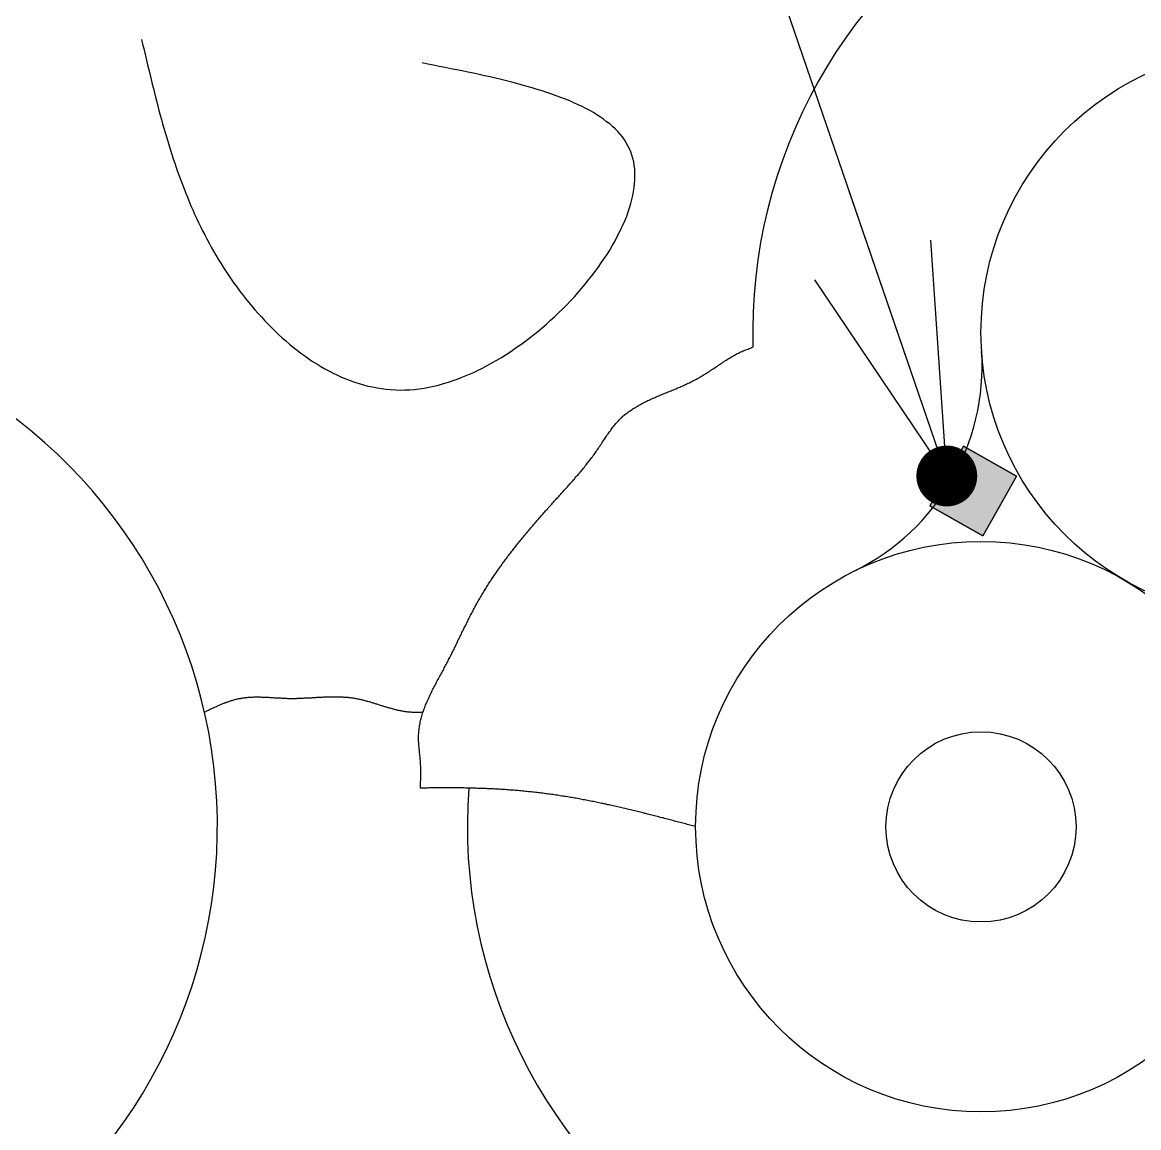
# Model space of a CAD drawing. Extents: x 443 to 1217, y -1921 to -677.
# Drawn here: x 673.71 to 683.23, y -884.58 to -875.14 of the extents above; entities that cross this region are included whole.
import ezdxf

# ---------------------------------------------------------------- set-up
doc = ezdxf.new("R2010")
doc.units = 0
doc.header["$MEASUREMENT"] = 0
doc.layers.get('0').update_dxf_attribs({"linetype": 'CONTINUOUS'})
for name, color, linetype in [('1', 7, 'CONTINUOUS'), ('3', 8, 'CONTINUOUS'), ('5', 7, 'CONTINUOUS')]:
    doc.layers.add(name, color=color, linetype=linetype)

msp = doc.modelspace()

# ---------------------------------------------------------------- linework, layer by layer
at = {"color": 7, "linetype": 'Continuous'}
msp.add_line((681.5951, -879.0125), (675.0879, -860.0099), dxfattribs=at)
at = {"color": 0}
for q in [(680.7537, -876.5554), (681.4579, -877.0006), (680.4703, -877.3388)]:
    msp.add_line((681.5951, -879.0125), q, dxfattribs=at)
at = {"color": 0, "const_width": 0.2597}
msp.add_lwpolyline([(681.5098, -879.1104, 1), (681.6805, -878.9147, 1), (681.5098, -879.1104)], format="xyb", dxfattribs=at)
at = {"layer": '1', "color": 7}
for p, q in [((674.7246, -875.287), (674.7334, -875.3252)), ((674.7334, -875.3252), (674.7432, -875.3633)), ((674.7432, -875.3633), (674.7519, -875.4015)), ((674.7519, -875.4015), (674.7606, -875.4385)), ((674.7606, -875.4385), (674.7693, -875.4767)), ((674.7693, -875.4767), (674.778, -875.5148)), ((677.1669, -875.4963), (677.1179, -875.4865)), ((677.216, -875.5061), (677.1669, -875.4963)), ((677.265, -875.5159), (677.216, -875.5061)), ((674.778, -875.5148), (674.7878, -875.553)), ((674.7878, -875.553), (674.7966, -875.5911)), ((674.7966, -875.5911), (674.8053, -875.6292)), ((677.3141, -875.5257), (677.265, -875.5159)), ((677.3631, -875.5355), (677.3141, -875.5257)), ((677.4111, -875.5453), (677.3631, -875.5355)), ((677.4601, -875.5551), (677.4111, -875.5453)), ((677.5081, -875.5649), (677.4601, -875.5551)), ((677.556, -875.5748), (677.5081, -875.5649)), ((677.604, -875.5856), (677.556, -875.5748)), ((677.6508, -875.5965), (677.604, -875.5856)), ((677.6988, -875.6064), (677.6508, -875.5965)), ((674.8053, -875.6292), (674.8151, -875.6663)), ((674.8151, -875.6663), (674.8249, -875.7044)), ((677.7456, -875.6173), (677.6988, -875.6064)), ((677.7914, -875.6282), (677.7456, -875.6173)), ((677.8372, -875.6401), (677.7914, -875.6282)), ((677.883, -875.651), (677.8372, -875.6401)), ((677.9276, -875.663), (677.883, -875.651)), ((677.9712, -875.675), (677.9276, -875.663)), ((678.0148, -875.687), (677.9712, -875.675)), ((678.0584, -875.699), (678.0148, -875.687)), ((674.8249, -875.7044), (674.8336, -875.7426)), ((674.8336, -875.7426), (674.8434, -875.7796)), ((674.8434, -875.7796), (674.8532, -875.8178)), ((678.1009, -875.7121), (678.0584, -875.699)), ((678.1423, -875.7251), (678.1009, -875.7121)), ((678.1837, -875.7382), (678.1423, -875.7251)), ((678.2241, -875.7524), (678.1837, -875.7382)), ((678.2633, -875.7666), (678.2241, -875.7524)), ((678.3025, -875.7807), (678.2633, -875.7666)), ((678.3407, -875.796), (678.3025, -875.7807)), ((674.8532, -875.8178), (674.863, -875.8559)), ((674.863, -875.8559), (674.8729, -875.893)), ((678.3777, -875.8112), (678.3407, -875.796)), ((678.4137, -875.8265), (678.3777, -875.8112)), ((678.4486, -875.8428), (678.4137, -875.8265)), ((678.4834, -875.8592), (678.4486, -875.8428)), ((678.5161, -875.8755), (678.4834, -875.8592)), ((678.5488, -875.893), (678.5161, -875.8755)), ((674.8729, -875.893), (674.8827, -875.9311)), ((674.8827, -875.9311), (674.8936, -875.9682)), ((674.8936, -875.9682), (674.9034, -876.0063)), ((678.5794, -875.9104), (678.5488, -875.893)), ((678.6099, -875.9289), (678.5794, -875.9104)), ((678.6393, -875.9486), (678.6099, -875.9289)), ((678.6665, -875.9671), (678.6393, -875.9486)), ((678.6927, -875.9878), (678.6665, -875.9671)), ((674.9034, -876.0063), (674.9143, -876.0434)), ((674.9143, -876.0434), (674.9252, -876.0804)), ((678.7188, -876.0074), (678.6927, -875.9878)), ((678.7428, -876.0292), (678.7188, -876.0074)), ((678.7657, -876.0499), (678.7428, -876.0292)), ((678.7875, -876.0728), (678.7657, -876.0499)), ((678.8071, -876.0957), (678.7875, -876.0728)), ((674.9252, -876.0804), (674.9361, -876.1175)), ((674.9361, -876.1175), (674.947, -876.1556)), ((674.947, -876.1556), (674.959, -876.1927)), ((678.8267, -876.1186), (678.8071, -876.0957)), ((678.8442, -876.1425), (678.8267, -876.1186)), ((678.8594, -876.1676), (678.8442, -876.1425)), ((678.8747, -876.1927), (678.8594, -876.1676)), ((674.959, -876.1927), (674.9699, -876.2297)), ((674.9699, -876.2297), (674.9818, -876.2668)), ((674.9818, -876.2668), (674.9938, -876.3038)), ((678.8867, -876.2188), (678.8747, -876.1927)), ((678.8987, -876.2461), (678.8867, -876.2188)), ((678.9085, -876.2733), (678.8987, -876.2461)), ((674.9938, -876.3038), (675.0069, -876.3409)), ((675.0069, -876.3409), (675.0189, -876.378)), ((678.9172, -876.3017), (678.9085, -876.2733)), ((678.9237, -876.33), (678.9172, -876.3017)), ((678.9281, -876.3605), (678.9237, -876.33)), ((678.9325, -876.3899), (678.9281, -876.3605)), ((675.0189, -876.378), (675.032, -876.4139)), ((675.032, -876.4139), (675.045, -876.451)), ((675.045, -876.451), (675.0581, -876.488)), ((678.9346, -876.4215), (678.9325, -876.3899)), ((678.9335, -876.4848), (678.9346, -876.4531)), ((678.9346, -876.4531), (678.9346, -876.4215)), ((675.0581, -876.488), (675.0723, -876.524)), ((675.0723, -876.524), (675.0865, -876.56)), ((678.9226, -876.5839), (678.9281, -876.5501)), ((678.9281, -876.5501), (678.9314, -876.5174)), ((678.9314, -876.5174), (678.9335, -876.4848)), ((675.0865, -876.56), (675.1006, -876.597)), ((675.1006, -876.597), (675.1148, -876.633)), ((675.1148, -876.633), (675.1301, -876.6689)), ((678.9085, -876.6526), (678.9161, -876.6177)), ((678.9161, -876.6177), (678.9226, -876.5839)), ((675.1301, -876.6689), (675.1453, -876.7049)), ((675.1453, -876.7049), (675.1606, -876.7409)), ((675.1606, -876.7409), (675.1769, -876.7768)), ((678.8769, -876.7572), (678.8889, -876.7223)), ((678.8889, -876.7223), (678.8987, -876.6864)), ((678.8987, -876.6864), (678.9085, -876.6526)), ((675.1769, -876.7768), (675.1933, -876.8128)), ((675.1933, -876.8128), (675.2096, -876.8477)), ((678.8344, -876.8651), (678.8496, -876.8291)), ((678.8496, -876.8291), (678.8638, -876.7932)), ((678.8638, -876.7932), (678.8769, -876.7572)), ((675.2096, -876.8477), (675.227, -876.8836)), ((675.227, -876.8836), (675.2445, -876.9185)), ((675.2445, -876.9185), (675.263, -876.9534)), ((678.781, -876.9741), (678.7995, -876.937)), ((678.7995, -876.937), (678.818, -876.9011)), ((678.818, -876.9011), (678.8344, -876.8651)), ((675.263, -876.9534), (675.2805, -876.9893)), ((675.2805, -876.9893), (675.3001, -877.0242)), ((675.3001, -877.0242), (675.3186, -877.058)), ((678.7406, -877.0471), (678.7614, -877.0111)), ((678.7614, -877.0111), (678.781, -876.9741)), ((675.3186, -877.058), (675.3382, -877.0929)), ((675.3382, -877.0929), (675.3589, -877.1278)), ((678.672, -877.1572), (678.696, -877.1212)), ((678.696, -877.1212), (678.7188, -877.0842)), ((678.7188, -877.0842), (678.7406, -877.0471)), ((675.3589, -877.1278), (675.3785, -877.1615)), ((675.3785, -877.1615), (675.4003, -877.1964)), ((675.4003, -877.1964), (675.421, -877.2302)), ((678.6208, -877.2313), (678.6469, -877.1942)), ((678.6469, -877.1942), (678.672, -877.1572)), ((675.421, -877.2302), (675.4439, -877.264)), ((675.4439, -877.264), (675.4657, -877.2978)), ((675.4657, -877.2978), (675.4886, -877.3315)), ((678.539, -877.3392), (678.5674, -877.3032)), ((678.5674, -877.3032), (678.5946, -877.2672)), ((678.5946, -877.2672), (678.6208, -877.2313)), ((675.4886, -877.3315), (675.5126, -877.3653)), ((675.5126, -877.3653), (675.5366, -877.398)), ((675.5366, -877.398), (675.5605, -877.4318)), ((678.4486, -877.4471), (678.4791, -877.4111)), ((678.4791, -877.4111), (678.5096, -877.3751)), ((678.5096, -877.3751), (678.539, -877.3392)), ((675.5605, -877.4318), (675.5856, -877.4645)), ((675.5856, -877.4645), (675.6118, -877.4972)), ((675.6118, -877.4972), (675.6379, -877.5299)), ((678.3854, -877.5168), (678.417, -877.4819)), ((678.417, -877.4819), (678.4486, -877.4471)), ((675.6379, -877.5299), (675.6641, -877.5615)), ((675.6641, -877.5615), (675.6913, -877.5931)), ((675.6913, -877.5931), (675.7186, -877.6247)), ((678.2851, -877.6182), (678.3189, -877.5844)), ((678.3189, -877.5844), (678.3527, -877.5506)), ((678.3527, -877.5506), (678.3854, -877.5168)), ((675.7186, -877.6247), (675.7469, -877.6552)), ((675.7469, -877.6552), (675.7752, -877.6868)), ((675.7752, -877.6868), (675.8036, -877.7163)), ((678.1783, -877.7152), (678.2143, -877.6836)), ((678.2143, -877.6836), (678.2502, -877.6509)), ((678.2502, -877.6509), (678.2851, -877.6182)), ((675.8036, -877.7163), (675.833, -877.7457)), ((675.833, -877.7457), (675.8635, -877.7751)), ((675.8635, -877.7751), (675.8929, -877.8045)), ((678.0682, -877.8078), (678.1053, -877.7784)), ((678.1053, -877.7784), (678.1423, -877.7468)), ((678.1423, -877.7468), (678.1783, -877.7152)), ((675.8929, -877.8045), (675.9234, -877.8318)), ((675.9234, -877.8318), (675.9551, -877.8601)), ((675.9551, -877.8601), (675.9867, -877.8863)), ((675.9867, -877.8863), (676.0183, -877.9135)), ((677.9527, -877.895), (677.9919, -877.8667)), ((677.9919, -877.8667), (678.0301, -877.8383)), ((678.0301, -877.8383), (678.0682, -877.8078)), ((676.0183, -877.9135), (676.051, -877.9386)), ((676.051, -877.9386), (676.0837, -877.9636)), ((676.0837, -877.9636), (676.1163, -877.9876)), ((677.7947, -877.9996), (677.835, -877.9745)), ((677.835, -877.9745), (677.8742, -877.9495)), ((677.8742, -877.9495), (677.9135, -877.9222)), ((677.9135, -877.9222), (677.9527, -877.895)), ((676.1163, -877.9876), (676.1501, -878.0116)), ((676.1501, -878.0116), (676.1839, -878.0345)), ((676.1839, -878.0345), (676.2188, -878.0563)), ((676.2188, -878.0563), (676.2526, -878.077)), ((676.2526, -878.077), (676.2885, -878.0966)), ((677.6323, -878.0912), (677.6726, -878.0694)), ((677.6726, -878.0694), (677.714, -878.0476)), ((677.714, -878.0476), (677.7544, -878.0247)), ((677.7544, -878.0247), (677.7947, -877.9996)), ((676.2885, -878.0966), (676.3234, -878.1162)), ((676.3234, -878.1162), (676.3594, -878.1347)), ((676.3594, -878.1347), (676.3953, -878.1522)), ((676.3953, -878.1522), (676.4313, -878.1685)), ((676.4313, -878.1685), (676.4684, -878.1838)), ((677.4252, -878.1827), (677.4666, -878.1664)), ((677.4666, -878.1664), (677.5081, -878.1489)), ((677.5081, -878.1489), (677.5495, -878.1315)), ((677.5495, -878.1315), (677.5909, -878.1119)), ((677.5909, -878.1119), (677.6323, -878.0912)), ((676.4684, -878.1838), (676.5054, -878.198)), ((676.5054, -878.198), (676.5425, -878.211)), ((676.5425, -878.211), (676.5806, -878.223)), ((676.5806, -878.223), (676.6177, -878.2339)), ((676.6177, -878.2339), (676.6558, -878.2448)), ((676.6558, -878.2448), (676.695, -878.2525)), ((676.695, -878.2525), (676.7332, -878.2601)), ((676.7332, -878.2601), (676.7724, -878.2666)), ((676.7724, -878.2666), (676.8117, -878.2721)), ((677.0525, -878.2732), (677.0939, -878.2677)), ((677.0939, -878.2677), (677.1342, -878.2623)), ((677.1342, -878.2623), (677.1757, -878.2546)), ((677.1757, -878.2546), (677.2171, -878.2459)), ((677.2171, -878.2459), (677.2585, -878.2361)), ((677.2585, -878.2361), (677.2999, -878.2241)), ((677.2999, -878.2241), (677.3424, -878.2121)), ((677.3424, -878.2121), (677.3838, -878.198)), ((677.3838, -878.198), (677.4252, -878.1827)), ((676.8117, -878.2721), (676.8509, -878.2753)), ((676.8509, -878.2753), (676.8912, -878.2775)), ((676.8912, -878.2775), (676.9315, -878.2786)), ((676.9315, -878.2786), (676.9719, -878.2775)), ((676.9719, -878.2775), (677.0122, -878.2764)), ((677.0122, -878.2764), (677.0525, -878.2732)), ((675.4614, -880.94), (675.4679, -880.9367)), ((675.4679, -880.9367), (675.4744, -880.9345)), ((675.4744, -880.9345), (675.4821, -880.9323)), ((675.4821, -880.9323), (675.4886, -880.9302)), ((675.4886, -880.9302), (675.4962, -880.928)), ((675.4962, -880.928), (675.5028, -880.9258)), ((675.5028, -880.9258), (675.5104, -880.9236)), ((675.5104, -880.9236), (675.5169, -880.9214)), ((675.5169, -880.9214), (675.5246, -880.9203)), ((675.5246, -880.9203), (675.5311, -880.9182)), ((675.5311, -880.9182), (675.5387, -880.916)), ((675.5387, -880.916), (675.5453, -880.9149)), ((675.5453, -880.9149), (675.5529, -880.9127)), ((675.5529, -880.9127), (675.5605, -880.9116)), ((675.5605, -880.9116), (675.5671, -880.9105)), ((675.5671, -880.9105), (675.5747, -880.9094)), ((675.5747, -880.9094), (675.5812, -880.9084)), ((675.5812, -880.9084), (675.5889, -880.9073)), ((675.5889, -880.9073), (675.5965, -880.9062)), ((675.5965, -880.9062), (675.603, -880.9051)), ((675.603, -880.9051), (675.6107, -880.904)), ((675.6107, -880.904), (675.6183, -880.9029)), ((675.6183, -880.9029), (675.6248, -880.9029)), ((675.6248, -880.9029), (675.6325, -880.9018)), ((675.6325, -880.9018), (675.6401, -880.9007)), ((675.6401, -880.9007), (675.6466, -880.9007)), ((675.6466, -880.9007), (675.6543, -880.9007)), ((675.6543, -880.9007), (675.6619, -880.8996)), ((675.6619, -880.8996), (675.6695, -880.8996)), ((675.6695, -880.8996), (675.6761, -880.8996)), ((675.6761, -880.8996), (675.6837, -880.8985)), ((675.6837, -880.8985), (675.6913, -880.8985)), ((675.6913, -880.8985), (675.6989, -880.8985)), ((675.6989, -880.8985), (675.7066, -880.8985)), ((675.7066, -880.8985), (675.7131, -880.8985)), ((675.7131, -880.8985), (675.7207, -880.8985)), ((675.7207, -880.8985), (675.7284, -880.8985)), ((675.7284, -880.8985), (675.736, -880.8985)), ((675.736, -880.8985), (675.7436, -880.8996)), ((675.7436, -880.8996), (675.7513, -880.8996)), ((675.7513, -880.8996), (675.7578, -880.8996)), ((675.7578, -880.8996), (675.7654, -880.8996)), ((675.7654, -880.8996), (675.7731, -880.8996)), ((675.7731, -880.8996), (675.7807, -880.9007)), ((675.7807, -880.9007), (675.7883, -880.9007)), ((675.7883, -880.9007), (675.7959, -880.9007)), ((675.7959, -880.9007), (675.8036, -880.9018)), ((675.8036, -880.9018), (675.8112, -880.9018)), ((675.8112, -880.9018), (675.8188, -880.9029)), ((675.8188, -880.9029), (675.8254, -880.9029)), ((675.8254, -880.9029), (675.833, -880.9029)), ((675.833, -880.9029), (675.8406, -880.904)), ((675.8406, -880.904), (675.8482, -880.904)), ((675.8482, -880.904), (675.8559, -880.9051)), ((675.8559, -880.9051), (675.8635, -880.9051)), ((675.8635, -880.9051), (675.8711, -880.9051)), ((675.8711, -880.9051), (675.8788, -880.9062)), ((675.8788, -880.9062), (675.8864, -880.9062)), ((675.8864, -880.9062), (675.894, -880.9073)), ((675.894, -880.9073), (675.9017, -880.9073)), ((675.9017, -880.9073), (675.9093, -880.9073)), ((675.9093, -880.9073), (675.9169, -880.9084)), ((675.9169, -880.9084), (675.9245, -880.9084)), ((675.9245, -880.9084), (675.9322, -880.9084)), ((675.9322, -880.9084), (675.9398, -880.9094)), ((675.9398, -880.9094), (675.9463, -880.9094)), ((675.9463, -880.9094), (675.954, -880.9094)), ((675.954, -880.9094), (675.9616, -880.9094)), ((675.9616, -880.9094), (675.9692, -880.9105)), ((675.9692, -880.9105), (675.9768, -880.9105)), ((675.9768, -880.9105), (675.9845, -880.9105)), ((675.9845, -880.9105), (675.9921, -880.9105)), ((675.9921, -880.9105), (675.9997, -880.9105)), ((675.9997, -880.9105), (676.0074, -880.9105)), ((676.0074, -880.9105), (676.015, -880.9105)), ((676.015, -880.9105), (676.0226, -880.9105)), ((676.0226, -880.9105), (676.0303, -880.9105)), ((676.0303, -880.9105), (676.0379, -880.9105)), ((676.0379, -880.9105), (676.0455, -880.9105)), ((676.0455, -880.9105), (676.0531, -880.9094)), ((676.0531, -880.9094), (676.0608, -880.9094)), ((676.0608, -880.9094), (676.0684, -880.9094)), ((676.0684, -880.9094), (676.076, -880.9094)), ((676.076, -880.9094), (676.0826, -880.9094)), ((676.0826, -880.9094), (676.0902, -880.9084)), ((676.0902, -880.9084), (676.0978, -880.9084)), ((676.0978, -880.9084), (676.1054, -880.9084)), ((676.1054, -880.9084), (676.1131, -880.9073)), ((676.1131, -880.9073), (676.1207, -880.9073)), ((676.1207, -880.9073), (676.1283, -880.9073)), ((676.1283, -880.9073), (676.136, -880.9062)), ((676.136, -880.9062), (676.1436, -880.9062)), ((676.1436, -880.9062), (676.1512, -880.9062)), ((676.1512, -880.9062), (676.1588, -880.9051)), ((676.1588, -880.9051), (676.1665, -880.9051)), ((676.1665, -880.9051), (676.173, -880.9051)), ((676.173, -880.9051), (676.1806, -880.904)), ((676.1806, -880.904), (676.1883, -880.904)), ((676.1883, -880.904), (676.1959, -880.9029)), ((676.1959, -880.9029), (676.2035, -880.9029)), ((676.2035, -880.9029), (676.2112, -880.9029)), ((676.2112, -880.9029), (676.2188, -880.9018)), ((676.2188, -880.9018), (676.2264, -880.9018)), ((676.2264, -880.9018), (676.234, -880.9007)), ((676.234, -880.9007), (676.2406, -880.9007)), ((676.2406, -880.9007), (676.2482, -880.9007)), ((676.2482, -880.9007), (676.2558, -880.8996)), ((676.2558, -880.8996), (676.2635, -880.8996)), ((676.2635, -880.8996), (676.2711, -880.8996)), ((676.2711, -880.8996), (676.2787, -880.8985)), ((676.2787, -880.8985), (676.2864, -880.8985)), ((676.2864, -880.8985), (676.2929, -880.8985)), ((676.2929, -880.8985), (676.3005, -880.8985)), ((676.3005, -880.8985), (676.3082, -880.8975)), ((676.3082, -880.8975), (676.3158, -880.8975)), ((676.3158, -880.8975), (676.3234, -880.8975)), ((676.3234, -880.8975), (676.331, -880.8975)), ((676.331, -880.8975), (676.3376, -880.8975)), ((676.3376, -880.8975), (676.3452, -880.8975)), ((676.3452, -880.8975), (676.3528, -880.8975)), ((676.3528, -880.8975), (676.3605, -880.8964)), ((676.3605, -880.8964), (676.3681, -880.8964)), ((676.3681, -880.8964), (676.3746, -880.8964)), ((676.3746, -880.8964), (676.3823, -880.8964)), ((676.3823, -880.8964), (676.3899, -880.8975)), ((676.3899, -880.8975), (676.3975, -880.8975)), ((676.3975, -880.8975), (676.4052, -880.8975)), ((676.4052, -880.8975), (676.4117, -880.8975)), ((676.4117, -880.8975), (676.4193, -880.8975)), ((676.4193, -880.8975), (676.4269, -880.8975)), ((676.4269, -880.8975), (676.4346, -880.8985)), ((676.4346, -880.8985), (676.4411, -880.8985)), ((676.4411, -880.8985), (676.4487, -880.8996)), ((676.4487, -880.8996), (676.4564, -880.8996)), ((676.4564, -880.8996), (676.464, -880.8996)), ((676.464, -880.8996), (676.4705, -880.9007)), ((676.4705, -880.9007), (676.4782, -880.9018)), ((676.4782, -880.9018), (676.4858, -880.9018)), ((676.4858, -880.9018), (676.4934, -880.9029)), ((676.4934, -880.9029), (676.5, -880.904)), ((676.5, -880.904), (676.5076, -880.904)), ((676.5076, -880.904), (676.5152, -880.9051)), ((676.5152, -880.9051), (676.5218, -880.9062)), ((676.5218, -880.9062), (676.5294, -880.9073)), ((676.5294, -880.9073), (676.537, -880.9084)), ((676.537, -880.9084), (676.5436, -880.9094)), ((676.5436, -880.9094), (676.5512, -880.9116)), ((676.5512, -880.9116), (676.5588, -880.9127)), ((676.5588, -880.9127), (676.5654, -880.9138)), ((676.5654, -880.9138), (676.573, -880.9149)), ((676.573, -880.9149), (676.5806, -880.9171)), ((676.5806, -880.9171), (676.5872, -880.9182)), ((676.5872, -880.9182), (676.5948, -880.9203)), ((676.5948, -880.9203), (676.6024, -880.9214)), ((676.6024, -880.9214), (676.6089, -880.9236)), ((676.6089, -880.9236), (676.6166, -880.9258)), ((676.6166, -880.9258), (676.6242, -880.9269)), ((676.6242, -880.9269), (676.6307, -880.9291)), ((676.6307, -880.9291), (676.6384, -880.9312)), ((676.6384, -880.9312), (676.6449, -880.9334)), ((676.6449, -880.9334), (676.6525, -880.9356)), ((676.6525, -880.9356), (676.6602, -880.9367)), ((676.6602, -880.9367), (676.6667, -880.9389)), ((675.2608, -881.0282), (675.2674, -881.025)), ((675.2674, -881.025), (675.275, -881.0217)), ((675.275, -881.0217), (675.2815, -881.0184)), ((675.2815, -881.0184), (675.2881, -881.0141)), ((675.2881, -881.0141), (675.2957, -881.0108)), ((675.2957, -881.0108), (675.3022, -881.0075)), ((675.3022, -881.0075), (675.3088, -881.0043)), ((675.3088, -881.0043), (675.3153, -881.001)), ((675.3153, -881.001), (675.323, -880.9977)), ((675.323, -880.9977), (675.3295, -880.9945)), ((675.3295, -880.9945), (675.336, -880.9912)), ((675.336, -880.9912), (675.3437, -880.989)), ((675.3437, -880.989), (675.3502, -880.9857)), ((675.3502, -880.9857), (675.3567, -880.9825)), ((675.3567, -880.9825), (675.3644, -880.9792)), ((675.3644, -880.9792), (675.3709, -880.9759)), ((675.3709, -880.9759), (675.3774, -880.9727)), ((675.3774, -880.9727), (675.3851, -880.9694)), ((675.3851, -880.9694), (675.3916, -880.9672)), ((675.3916, -880.9672), (675.3982, -880.9639)), ((675.3982, -880.9639), (675.4058, -880.9607)), ((675.4058, -880.9607), (675.4123, -880.9585)), ((675.4123, -880.9585), (675.4189, -880.9552)), ((675.4189, -880.9552), (675.4265, -880.953)), ((675.4265, -880.953), (675.433, -880.9498)), ((675.433, -880.9498), (675.4396, -880.9476)), ((675.4396, -880.9476), (675.4472, -880.9443)), ((675.4472, -880.9443), (675.4537, -880.9421)), ((675.4537, -880.9421), (675.4614, -880.94)), ((676.6667, -880.9389), (676.6743, -880.941)), ((676.6743, -880.941), (676.6809, -880.9432)), ((676.6809, -880.9432), (676.6885, -880.9454)), ((676.6885, -880.9454), (676.6961, -880.9476)), ((676.6961, -880.9476), (676.7027, -880.9498)), ((676.7027, -880.9498), (676.7103, -880.9519)), ((676.7103, -880.9519), (676.7168, -880.9541)), ((676.7168, -880.9541), (676.7245, -880.9563)), ((676.7245, -880.9563), (676.7321, -880.9585)), ((676.7321, -880.9585), (676.7386, -880.9607)), ((676.7386, -880.9607), (676.7463, -880.9639)), ((676.7463, -880.9639), (676.7528, -880.9661)), ((676.7528, -880.9661), (676.7604, -880.9683)), ((676.7604, -880.9683), (676.7681, -880.9705)), ((676.7681, -880.9705), (676.7746, -880.9727)), ((676.7746, -880.9727), (676.7822, -880.9748)), ((676.7822, -880.9748), (676.7888, -880.977)), ((676.7888, -880.977), (676.7964, -880.9792)), ((676.7964, -880.9792), (676.804, -880.9814)), ((676.804, -880.9814), (676.8106, -880.9836)), ((676.8106, -880.9836), (676.8182, -880.9857)), ((676.8182, -880.9857), (676.8247, -880.9879)), ((676.8247, -880.9879), (676.8324, -880.9901)), ((676.8324, -880.9901), (676.84, -880.9923)), ((676.84, -880.9923), (676.8465, -880.9945)), ((676.8465, -880.9945), (676.8542, -880.9955)), ((676.8542, -880.9955), (676.8618, -880.9977)), ((676.8618, -880.9977), (676.8683, -880.9999)), ((676.8683, -880.9999), (676.876, -881.0021)), ((676.876, -881.0021), (676.8836, -881.0032)), ((676.8836, -881.0032), (676.8901, -881.0053)), ((676.8901, -881.0053), (676.8978, -881.0075)), ((676.8978, -881.0075), (676.9054, -881.0086)), ((676.9054, -881.0086), (676.9119, -881.0108)), ((676.9119, -881.0108), (676.9195, -881.0119)), ((676.9195, -881.0119), (676.9272, -881.0141)), ((676.9272, -881.0141), (676.9337, -881.0152)), ((676.9337, -881.0152), (676.9413, -881.0162)), ((676.9413, -881.0162), (676.949, -881.0184)), ((676.949, -881.0184), (676.9555, -881.0195)), ((676.9555, -881.0195), (676.9631, -881.0206)), ((676.9631, -881.0206), (676.9708, -881.0217)), ((676.9708, -881.0217), (676.9784, -881.0228)), ((676.9784, -881.0228), (676.9849, -881.0239)), ((676.9849, -881.0239), (676.9926, -881.025)), ((676.9926, -881.025), (677.0002, -881.025)), ((677.0002, -881.025), (677.0078, -881.0261)), ((677.0078, -881.0261), (677.0144, -881.0271)), ((677.0144, -881.0271), (677.022, -881.0271)), ((677.022, -881.0271), (677.0296, -881.0282)), ((677.0296, -881.0282), (677.0372, -881.0282)), ((677.0372, -881.0282), (677.0438, -881.0282)), ((677.0438, -881.0282), (677.0514, -881.0282)), ((677.0514, -881.0282), (677.059, -881.0293)), ((677.059, -881.0293), (677.0667, -881.0293)), ((677.0667, -881.0293), (677.0743, -881.0293)), ((677.0743, -881.0293), (677.0819, -881.0293)), ((677.0819, -881.0293), (677.0896, -881.0293)), ((677.0896, -881.0293), (677.0961, -881.0282)), ((677.0961, -881.0282), (677.1037, -881.0282)), ((677.1037, -881.0282), (677.1114, -881.0282)), ((677.1114, -881.0282), (677.119, -881.0282)), ((677.119, -881.0282), (677.1266, -881.0282))]:
    msp.add_line(p, q, dxfattribs=at)
at = {"layer": '3', "color": 3}
for p, q in [((679.7684, -877.9898), (679.7782, -877.9844)), ((679.7782, -877.9844), (679.788, -877.9789)), ((679.788, -877.9789), (679.7978, -877.9735)), ((679.7978, -877.9735), (679.8076, -877.968)), ((679.8076, -877.968), (679.8174, -877.9636)), ((679.8174, -877.9636), (679.8272, -877.9582)), ((679.8272, -877.9582), (679.837, -877.9538)), ((679.837, -877.9538), (679.8479, -877.9495)), ((679.8479, -877.9495), (679.8577, -877.9451)), ((679.8577, -877.9451), (679.8675, -877.9408)), ((679.8675, -877.9408), (679.8784, -877.9364)), ((679.8784, -877.9364), (679.8882, -877.932)), ((679.8882, -877.932), (679.8991, -877.9288)), ((679.8991, -877.9288), (679.91, -877.9244)), ((679.91, -877.9244), (679.9198, -877.9201)), ((679.9198, -877.9201), (679.9307, -877.9168)), ((679.9307, -877.9168), (679.9405, -877.9124)), ((679.6278, -878.0803), (679.6376, -878.0737)), ((679.6376, -878.0737), (679.6463, -878.0672)), ((679.6463, -878.0672), (679.6561, -878.0606)), ((679.6561, -878.0606), (679.6648, -878.0552)), ((679.6648, -878.0552), (679.6746, -878.0487)), ((679.6746, -878.0487), (679.6833, -878.0421)), ((679.6833, -878.0421), (679.6932, -878.0367)), ((679.6932, -878.0367), (679.7019, -878.0301)), ((679.7019, -878.0301), (679.7117, -878.0247)), ((679.7117, -878.0247), (679.7215, -878.0181)), ((679.7215, -878.0181), (679.7302, -878.0127)), ((679.7302, -878.0127), (679.74, -878.0062)), ((679.74, -878.0062), (679.7498, -878.0007)), ((679.7498, -878.0007), (679.7585, -877.9953)), ((679.7585, -877.9953), (679.7684, -877.9898)), ((679.4686, -878.1805), (679.4785, -878.1751)), ((679.4785, -878.1751), (679.4872, -878.1696)), ((679.4872, -878.1696), (679.497, -878.1642)), ((679.497, -878.1642), (679.5068, -878.1576)), ((679.5068, -878.1576), (679.5166, -878.1522)), ((679.5166, -878.1522), (679.5253, -878.1467)), ((679.5253, -878.1467), (679.5351, -878.1402)), ((679.5351, -878.1402), (679.5449, -878.1347)), ((679.5449, -878.1347), (679.5537, -878.1282)), ((679.5537, -878.1282), (679.5635, -878.1228)), ((679.5635, -878.1228), (679.5722, -878.1162)), ((679.5722, -878.1162), (679.582, -878.1108)), ((679.582, -878.1108), (679.5907, -878.1042)), ((679.5907, -878.1042), (679.6005, -878.0988)), ((679.6005, -878.0988), (679.6092, -878.0922)), ((679.6092, -878.0922), (679.619, -878.0857)), ((679.619, -878.0857), (679.6278, -878.0803)), ((679.2736, -878.2721), (679.2845, -878.2677)), ((679.2845, -878.2677), (679.2954, -878.2623)), ((679.2954, -878.2623), (679.3052, -878.2579)), ((679.3052, -878.2579), (679.3161, -878.2535)), ((679.3161, -878.2535), (679.3259, -878.2492)), ((679.3259, -878.2492), (679.3368, -878.2448)), ((679.3368, -878.2448), (679.3477, -878.2405)), ((679.3477, -878.2405), (679.3575, -878.235)), ((679.3575, -878.235), (679.3684, -878.2307)), ((679.3684, -878.2307), (679.3782, -878.2263)), ((679.3782, -878.2263), (679.388, -878.2208)), ((679.388, -878.2208), (679.3989, -878.2165)), ((679.3989, -878.2165), (679.4087, -878.211)), ((679.4087, -878.211), (679.4185, -878.2067)), ((679.4185, -878.2067), (679.4283, -878.2012)), ((679.4283, -878.2012), (679.4392, -878.1958)), ((679.4392, -878.1958), (679.449, -878.1914)), ((679.449, -878.1914), (679.4588, -878.186)), ((679.4588, -878.186), (679.4686, -878.1805)), ((679.0447, -878.3691), (679.0545, -878.3647)), ((679.0545, -878.3647), (679.0643, -878.3603)), ((679.0643, -878.3603), (679.0752, -878.3549)), ((679.0752, -878.3549), (679.085, -878.3505)), ((679.085, -878.3505), (679.0959, -878.3462)), ((679.0959, -878.3462), (679.1057, -878.3418)), ((679.1057, -878.3418), (679.1166, -878.3375)), ((679.1166, -878.3375), (679.1264, -878.332)), ((679.1264, -878.332), (679.1373, -878.3276)), ((679.1373, -878.3276), (679.1471, -878.3233)), ((679.1471, -878.3233), (679.158, -878.3189)), ((679.158, -878.3189), (679.1689, -878.3146)), ((679.1689, -878.3146), (679.1788, -878.3102)), ((679.1788, -878.3102), (679.1897, -878.3059)), ((679.1897, -878.3059), (679.2006, -878.3015)), ((679.2006, -878.3015), (679.2104, -878.2971)), ((679.2104, -878.2971), (679.2213, -878.2928)), ((679.2213, -878.2928), (679.2322, -878.2884)), ((679.2322, -878.2884), (679.242, -878.2851)), ((679.242, -878.2851), (679.2529, -878.2808)), ((679.2529, -878.2808), (679.2638, -878.2764)), ((679.2638, -878.2764), (679.2736, -878.2721)), ((678.8834, -878.4628), (678.8921, -878.4562)), ((678.8921, -878.4562), (678.9008, -878.4497)), ((678.9008, -878.4497), (678.9096, -878.4443)), ((678.9096, -878.4443), (678.9183, -878.4377)), ((678.9183, -878.4377), (678.9281, -878.4323)), ((678.9281, -878.4323), (678.9368, -878.4268)), ((678.9368, -878.4268), (678.9466, -878.4214)), ((678.9466, -878.4214), (678.9564, -878.4159)), ((678.9564, -878.4159), (678.9651, -878.4105)), ((678.9651, -878.4105), (678.975, -878.405)), ((678.975, -878.405), (678.9848, -878.3996)), ((678.9848, -878.3996), (678.9946, -878.3941)), ((678.9946, -878.3941), (679.0044, -878.3887)), ((679.0044, -878.3887), (679.0142, -878.3843)), ((679.0142, -878.3843), (679.024, -878.3789)), ((679.024, -878.3789), (679.0349, -878.3745)), ((679.0349, -878.3745), (679.0447, -878.3691)), ((678.7788, -878.5565), (678.7864, -878.5489)), ((678.7864, -878.5489), (678.794, -878.5413)), ((678.794, -878.5413), (678.8006, -878.5325)), ((678.8006, -878.5325), (678.8082, -878.5249)), ((678.8082, -878.5249), (678.8169, -878.5173)), ((678.8169, -878.5173), (678.8246, -878.5107)), ((678.8246, -878.5107), (678.8322, -878.5031)), ((678.8322, -878.5031), (678.8409, -878.4966)), ((678.8409, -878.4966), (678.8485, -878.4889)), ((678.8485, -878.4889), (678.8573, -878.4824)), ((678.8573, -878.4824), (678.866, -878.4759)), ((678.866, -878.4759), (678.8747, -878.4693)), ((678.8747, -878.4693), (678.8834, -878.4628)), ((678.7047, -878.6535), (678.7112, -878.6437)), ((678.7112, -878.6437), (678.7178, -878.635)), ((678.7178, -878.635), (678.7243, -878.6263)), ((678.7243, -878.6263), (678.7308, -878.6165)), ((678.7308, -878.6165), (678.7374, -878.6077)), ((678.7374, -878.6077), (678.7439, -878.599)), ((678.7439, -878.599), (678.7505, -878.5903)), ((678.7505, -878.5903), (678.7581, -878.5816)), ((678.7581, -878.5816), (678.7646, -878.5739)), ((678.7646, -878.5739), (678.7723, -878.5652)), ((678.7723, -878.5652), (678.7788, -878.5565)), ((678.636, -878.7559), (678.6415, -878.7461)), ((678.6415, -878.7461), (678.648, -878.7374)), ((678.648, -878.7374), (678.6545, -878.7276)), ((678.6545, -878.7276), (678.66, -878.7178)), ((678.66, -878.7178), (678.6665, -878.7091)), ((678.6665, -878.7091), (678.6731, -878.6993)), ((678.6731, -878.6993), (678.6796, -878.6906)), ((678.6796, -878.6906), (678.6851, -878.6808)), ((678.6851, -878.6808), (678.6916, -878.672)), ((678.6916, -878.672), (678.6981, -878.6622)), ((678.6981, -878.6622), (678.7047, -878.6535)), ((678.5706, -878.8475), (678.5783, -878.8388)), ((678.5783, -878.8388), (678.5848, -878.8301)), ((678.5848, -878.8301), (678.5913, -878.8202)), ((678.5913, -878.8202), (678.5979, -878.8115)), ((678.5979, -878.8115), (678.6033, -878.8028)), ((678.6033, -878.8028), (678.6099, -878.793)), ((678.6099, -878.793), (678.6164, -878.7843)), ((678.6164, -878.7843), (678.6229, -878.7745)), ((678.6229, -878.7745), (678.6295, -878.7647)), ((678.6295, -878.7647), (678.636, -878.7559)), ((678.4954, -878.9445), (678.5031, -878.9358)), ((678.5031, -878.9358), (678.5096, -878.9271)), ((678.5096, -878.9271), (678.5172, -878.9183)), ((678.5172, -878.9183), (678.5238, -878.9096)), ((678.5238, -878.9096), (678.5303, -878.9009)), ((678.5303, -878.9009), (678.5379, -878.8922)), ((678.5379, -878.8922), (678.5445, -878.8835)), ((678.5445, -878.8835), (678.551, -878.8747)), ((678.551, -878.8747), (678.5576, -878.866)), ((678.5576, -878.866), (678.5641, -878.8573)), ((678.5641, -878.8573), (678.5706, -878.8475)), ((678.417, -879.0382), (678.4246, -879.0295)), ((678.4246, -879.0295), (678.4311, -879.0208)), ((678.4311, -879.0208), (678.4388, -879.0121)), ((678.4388, -879.0121), (678.4464, -879.0044)), ((678.4464, -879.0044), (678.4529, -878.9957)), ((678.4529, -878.9957), (678.4606, -878.987)), ((678.4606, -878.987), (678.4671, -878.9783)), ((678.4671, -878.9783), (678.4747, -878.9706)), ((678.4747, -878.9706), (678.4813, -878.9619)), ((678.4813, -878.9619), (678.4889, -878.9532)), ((678.4889, -878.9532), (678.4954, -878.9445)), ((678.3363, -879.1287), (678.3429, -879.121)), ((678.3429, -879.121), (678.3505, -879.1123)), ((678.3505, -879.1123), (678.3581, -879.1036)), ((678.3581, -879.1036), (678.3657, -879.096)), ((678.3657, -879.096), (678.3734, -879.0873)), ((678.3734, -879.0873), (678.3799, -879.0796)), ((678.3799, -879.0796), (678.3875, -879.0709)), ((678.3875, -879.0709), (678.3952, -879.0622)), ((678.3952, -879.0622), (678.4028, -879.0546)), ((678.4028, -879.0546), (678.4093, -879.0458)), ((678.4093, -879.0458), (678.417, -879.0382)), ((678.2459, -879.2278), (678.2535, -879.2191)), ((678.2535, -879.2191), (678.2611, -879.2115)), ((678.2611, -879.2115), (678.2688, -879.2028)), ((678.2688, -879.2028), (678.2764, -879.1951)), ((678.2764, -879.1951), (678.284, -879.1864)), ((678.284, -879.1864), (678.2916, -879.1777)), ((678.2916, -879.1777), (678.2982, -879.1701)), ((678.2982, -879.1701), (678.3058, -879.1614)), ((678.3058, -879.1614), (678.3134, -879.1537)), ((678.3134, -879.1537), (678.3211, -879.145)), ((678.3211, -879.145), (678.3287, -879.1374)), ((678.3287, -879.1374), (678.3363, -879.1287)), ((678.1641, -879.3194), (678.1718, -879.3107)), ((678.1718, -879.3107), (678.1794, -879.302)), ((678.1794, -879.302), (678.187, -879.2943)), ((678.187, -879.2943), (678.1936, -879.2856)), ((678.1936, -879.2856), (678.2012, -879.2769)), ((678.2012, -879.2769), (678.2088, -879.2693)), ((678.2088, -879.2693), (678.2164, -879.2605)), ((678.2164, -879.2605), (678.2241, -879.2529)), ((678.2241, -879.2529), (678.2317, -879.2442)), ((678.2317, -879.2442), (678.2393, -879.2355)), ((678.2393, -879.2355), (678.2459, -879.2278)), ((678.0759, -879.4207), (678.0835, -879.412)), ((678.0835, -879.412), (678.0911, -879.4033)), ((678.0911, -879.4033), (678.0976, -879.3946)), ((678.0976, -879.3946), (678.1053, -879.3859)), ((678.1053, -879.3859), (678.1129, -879.3782)), ((678.1129, -879.3782), (678.1205, -879.3695)), ((678.1205, -879.3695), (678.1271, -879.3608)), ((678.1271, -879.3608), (678.1347, -879.3521)), ((678.1347, -879.3521), (678.1423, -879.3445)), ((678.1423, -879.3445), (678.15, -879.3357)), ((678.15, -879.3357), (678.1565, -879.327)), ((678.1565, -879.327), (678.1641, -879.3194)), ((677.9963, -879.5145), (678.0039, -879.5057)), ((678.0039, -879.5057), (678.0105, -879.497)), ((678.0105, -879.497), (678.0181, -879.4883)), ((678.0181, -879.4883), (678.0257, -879.4796)), ((678.0257, -879.4796), (678.0323, -879.4709)), ((678.0323, -879.4709), (678.0399, -879.4632)), ((678.0399, -879.4632), (678.0464, -879.4545)), ((678.0464, -879.4545), (678.0541, -879.4458)), ((678.0541, -879.4458), (678.0617, -879.4371)), ((678.0617, -879.4371), (678.0682, -879.4284)), ((678.0682, -879.4284), (678.0759, -879.4207)), ((677.9189, -879.6104), (677.9265, -879.6006)), ((677.9265, -879.6006), (677.9331, -879.5918)), ((677.9331, -879.5918), (677.9396, -879.5831)), ((677.9396, -879.5831), (677.9473, -879.5744)), ((677.9473, -879.5744), (677.9538, -879.5657)), ((677.9538, -879.5657), (677.9614, -879.5581)), ((677.9614, -879.5581), (677.968, -879.5493)), ((677.968, -879.5493), (677.9756, -879.5406)), ((677.9756, -879.5406), (677.9821, -879.5319)), ((677.9821, -879.5319), (677.9898, -879.5232)), ((677.9898, -879.5232), (677.9963, -879.5145)), ((677.8437, -879.7074), (677.8503, -879.6976)), ((677.8503, -879.6976), (677.8579, -879.6888)), ((677.8579, -879.6888), (677.8644, -879.6801)), ((677.8644, -879.6801), (677.871, -879.6714)), ((677.871, -879.6714), (677.8775, -879.6627)), ((677.8775, -879.6627), (677.884, -879.654)), ((677.884, -879.654), (677.8917, -879.6452)), ((677.8917, -879.6452), (677.8982, -879.6365)), ((677.8982, -879.6365), (677.9047, -879.6278)), ((677.9047, -879.6278), (677.9124, -879.6191)), ((677.9124, -879.6191), (677.9189, -879.6104)), ((677.7783, -879.7967), (677.7849, -879.788)), ((677.7849, -879.788), (677.7914, -879.7782)), ((677.7914, -879.7782), (677.7979, -879.7695)), ((677.7979, -879.7695), (677.8045, -879.7608)), ((677.8045, -879.7608), (677.811, -879.752)), ((677.811, -879.752), (677.8176, -879.7422)), ((677.8176, -879.7422), (677.8241, -879.7335)), ((677.8241, -879.7335), (677.8306, -879.7248)), ((677.8306, -879.7248), (677.8372, -879.7161)), ((677.8372, -879.7161), (677.8437, -879.7074)), ((677.7097, -879.897), (677.7151, -879.8883)), ((677.7151, -879.8883), (677.7217, -879.8785)), ((677.7217, -879.8785), (677.7282, -879.8698)), ((677.7282, -879.8698), (677.7336, -879.861)), ((677.7336, -879.861), (677.7402, -879.8512)), ((677.7402, -879.8512), (677.7467, -879.8425)), ((677.7467, -879.8425), (677.7533, -879.8327)), ((677.7533, -879.8327), (677.7587, -879.824)), ((677.7587, -879.824), (677.7653, -879.8153)), ((677.7653, -879.8153), (677.7718, -879.8055)), ((677.7718, -879.8055), (677.7783, -879.7967)), ((677.6497, -879.9907), (677.6552, -879.9809)), ((677.6552, -879.9809), (677.6617, -879.9722)), ((677.6617, -879.9722), (677.6672, -879.9624)), ((677.6672, -879.9624), (677.6737, -879.9526)), ((677.6737, -879.9526), (677.6792, -879.9439)), ((677.6792, -879.9439), (677.6846, -879.9341)), ((677.6846, -879.9341), (677.6911, -879.9253)), ((677.6911, -879.9253), (677.6966, -879.9155)), ((677.6966, -879.9155), (677.7031, -879.9068)), ((677.7031, -879.9068), (677.7097, -879.897)), ((677.5941, -880.0855), (677.5996, -880.0757)), ((677.5996, -880.0757), (677.605, -880.0659)), ((677.605, -880.0659), (677.6105, -880.0572)), ((677.6105, -880.0572), (677.6159, -880.0474)), ((677.6159, -880.0474), (677.6214, -880.0376)), ((677.6214, -880.0376), (677.6268, -880.0278)), ((677.6268, -880.0278), (677.6323, -880.0191)), ((677.6323, -880.0191), (677.6388, -880.0092)), ((677.6388, -880.0092), (677.6443, -879.9994)), ((677.6443, -879.9994), (677.6497, -879.9907)), ((677.5418, -880.1825), (677.5473, -880.1727)), ((677.5473, -880.1727), (677.5527, -880.1629)), ((677.5527, -880.1629), (677.5571, -880.1531)), ((677.5571, -880.1531), (677.5625, -880.1433)), ((677.5625, -880.1433), (677.568, -880.1335)), ((677.568, -880.1335), (677.5734, -880.1237)), ((677.5734, -880.1237), (677.5778, -880.1139)), ((677.5778, -880.1139), (677.5833, -880.1052)), ((677.5833, -880.1052), (677.5887, -880.0953)), ((677.5887, -880.0953), (677.5941, -880.0855)), ((677.4928, -880.2806), (677.4972, -880.2708)), ((677.4972, -880.2708), (677.5026, -880.261)), ((677.5026, -880.261), (677.507, -880.2512)), ((677.507, -880.2512), (677.5124, -880.2403)), ((677.5124, -880.2403), (677.5168, -880.2305)), ((677.5168, -880.2305), (677.5222, -880.2207)), ((677.5222, -880.2207), (677.5266, -880.2109)), ((677.5266, -880.2109), (677.532, -880.2011)), ((677.532, -880.2011), (677.5375, -880.1923)), ((677.5375, -880.1923), (677.5418, -880.1825)), ((677.4492, -880.37), (677.4536, -880.3591)), ((677.4536, -880.3591), (677.4579, -880.3493)), ((677.4579, -880.3493), (677.4634, -880.3395)), ((677.4634, -880.3395), (677.4677, -880.3297)), ((677.4677, -880.3297), (677.4732, -880.3198)), ((677.4732, -880.3198), (677.4775, -880.31)), ((677.4775, -880.31), (677.483, -880.3002)), ((677.483, -880.3002), (677.4873, -880.2904)), ((677.4873, -880.2904), (677.4928, -880.2806)), ((677.4002, -880.4702), (677.4045, -880.4593)), ((677.4045, -880.4593), (677.41, -880.4495)), ((677.41, -880.4495), (677.4143, -880.4397)), ((677.4143, -880.4397), (677.4198, -880.4299)), ((677.4198, -880.4299), (677.4241, -880.419)), ((677.4241, -880.419), (677.4296, -880.4092)), ((677.4296, -880.4092), (677.4339, -880.3994)), ((677.4339, -880.3994), (677.4394, -880.3896)), ((677.4394, -880.3896), (677.4438, -880.3798)), ((677.4438, -880.3798), (677.4492, -880.37)), ((677.3555, -880.5607), (677.3598, -880.5498)), ((677.3598, -880.5498), (677.3653, -880.54)), ((677.3653, -880.54), (677.3707, -880.5302)), ((677.3707, -880.5302), (677.3751, -880.5204)), ((677.3751, -880.5204), (677.3805, -880.5095)), ((677.3805, -880.5095), (677.3849, -880.4997)), ((677.3849, -880.4997), (677.3904, -880.4899)), ((677.3904, -880.4899), (677.3947, -880.4801)), ((677.3947, -880.4801), (677.4002, -880.4702)), ((677.3021, -880.661), (677.3075, -880.6512)), ((677.3075, -880.6512), (677.313, -880.6413)), ((677.313, -880.6413), (677.3184, -880.6304)), ((677.3184, -880.6304), (677.3239, -880.6206)), ((677.3239, -880.6206), (677.3293, -880.6108)), ((677.3293, -880.6108), (677.3348, -880.601)), ((677.3348, -880.601), (677.3391, -880.5901)), ((677.3391, -880.5901), (677.3446, -880.5803)), ((677.3446, -880.5803), (677.35, -880.5705)), ((677.35, -880.5705), (677.3555, -880.5607)), ((677.253, -880.7525), (677.2585, -880.7427)), ((677.2585, -880.7427), (677.2639, -880.7318)), ((677.2639, -880.7318), (677.2694, -880.722)), ((677.2694, -880.722), (677.2748, -880.7122)), ((677.2748, -880.7122), (677.2803, -880.7013)), ((677.2803, -880.7013), (677.2857, -880.6915)), ((677.2857, -880.6915), (677.2912, -880.6817)), ((677.2912, -880.6817), (677.2966, -880.6719)), ((677.2966, -880.6719), (677.3021, -880.661)), ((677.2051, -880.8441), (677.2105, -880.8332)), ((677.2105, -880.8332), (677.216, -880.8233)), ((677.216, -880.8233), (677.2214, -880.8135)), ((677.2214, -880.8135), (677.2269, -880.8026)), ((677.2269, -880.8026), (677.2312, -880.7928)), ((677.2312, -880.7928), (677.2367, -880.783)), ((677.2367, -880.783), (677.2421, -880.7721)), ((677.2421, -880.7721), (677.2476, -880.7623)), ((677.2476, -880.7623), (677.253, -880.7525)), ((677.1571, -880.9465), (677.1615, -880.9367)), ((677.1615, -880.9367), (677.1669, -880.9258)), ((677.1669, -880.9258), (677.1713, -880.916)), ((677.1713, -880.916), (677.1757, -880.9051)), ((677.1757, -880.9051), (677.18, -880.8953)), ((677.18, -880.8953), (677.1855, -880.8844)), ((677.1855, -880.8844), (677.1898, -880.8746)), ((677.1898, -880.8746), (677.1953, -880.8648)), ((677.1953, -880.8648), (677.2007, -880.8539)), ((677.2007, -880.8539), (677.2051, -880.8441)), ((677.1223, -881.0402), (677.1255, -881.0293)), ((677.1255, -881.0293), (677.1288, -881.0195)), ((677.1288, -881.0195), (677.1332, -881.0086)), ((677.1332, -881.0086), (677.1364, -880.9988)), ((677.1364, -880.9988), (677.1408, -880.9879)), ((677.1408, -880.9879), (677.1451, -880.9781)), ((677.1451, -880.9781), (677.1484, -880.9672)), ((677.1484, -880.9672), (677.1528, -880.9574)), ((677.1528, -880.9574), (677.1571, -880.9465)), ((677.0983, -881.1361), (677.1005, -881.1252)), ((677.1005, -881.1252), (677.1026, -881.1143)), ((677.1026, -881.1143), (677.1048, -881.1034)), ((677.1048, -881.1034), (677.107, -881.0925)), ((677.107, -881.0925), (677.1103, -881.0827)), ((677.1103, -881.0827), (677.1124, -881.0718)), ((677.1124, -881.0718), (677.1157, -881.0609)), ((677.1157, -881.0609), (677.119, -881.0511)), ((677.119, -881.0511), (677.1223, -881.0402)), ((677.0885, -881.2222), (677.0896, -881.2113)), ((677.0885, -881.2331), (677.0885, -881.2222)), ((677.0896, -881.2004), (677.0907, -881.1895)), ((677.0896, -881.2113), (677.0896, -881.2004)), ((677.0907, -881.1895), (677.0917, -881.1786)), ((677.0917, -881.1786), (677.0928, -881.1677)), ((677.0928, -881.1677), (677.095, -881.1568)), ((677.095, -881.1568), (677.0961, -881.1459)), ((677.0961, -881.1459), (677.0983, -881.1361)), ((677.0885, -881.244), (677.0885, -881.2331)), ((677.0885, -881.2549), (677.0885, -881.244)), ((677.0885, -881.2658), (677.0885, -881.2549)), ((677.0885, -881.2767), (677.0885, -881.2658)), ((677.0896, -881.2876), (677.0885, -881.2767)), ((677.0907, -881.2985), (677.0896, -881.2876)), ((677.0907, -881.3094), (677.0907, -881.2985)), ((677.0917, -881.3214), (677.0907, -881.3094)), ((677.0928, -881.3323), (677.0917, -881.3214)), ((677.0939, -881.3432), (677.0928, -881.3323)), ((677.095, -881.3541), (677.0939, -881.3432)), ((677.0961, -881.365), (677.095, -881.3541)), ((677.0972, -881.377), (677.0961, -881.365)), ((677.0983, -881.3879), (677.0972, -881.377)), ((677.0994, -881.3988), (677.0983, -881.3879)), ((677.1005, -881.4097), (677.0994, -881.3988)), ((677.1015, -881.4217), (677.1005, -881.4097)), ((677.1026, -881.4326), (677.1015, -881.4217)), ((677.1037, -881.4435), (677.1026, -881.4326)), ((677.1037, -881.4544), (677.1037, -881.4435)), ((677.1048, -881.4653), (677.1037, -881.4544)), ((677.1048, -881.4772), (677.1048, -881.4653)), ((677.1059, -881.4881), (677.1048, -881.4772)), ((677.1059, -881.499), (677.1059, -881.4881)), ((677.1059, -881.5099), (677.1059, -881.499)), ((677.1059, -881.5208), (677.1059, -881.5099)), ((677.1059, -881.5328), (677.1059, -881.5208)), ((677.107, -881.5437), (677.1059, -881.5328)), ((677.1059, -881.5546), (677.107, -881.5437)), ((677.1059, -881.5655), (677.1059, -881.5546)), ((677.1059, -881.5764), (677.1059, -881.5655)), ((677.1059, -881.5884), (677.1059, -881.5764)), ((677.1059, -881.5993), (677.1059, -881.5884)), ((677.1059, -881.6102), (677.1059, -881.5993)), ((677.1037, -881.6658), (677.1048, -881.6549)), ((677.1037, -881.6767), (677.1037, -881.6658)), ((677.1157, -881.6767), (677.1037, -881.6767)), ((677.1048, -881.6211), (677.1059, -881.6102)), ((677.1048, -881.632), (677.1048, -881.6211)), ((677.1048, -881.644), (677.1048, -881.632)), ((677.1048, -881.6549), (677.1048, -881.644)), ((677.1288, -881.6767), (677.1157, -881.6767)), ((677.1408, -881.6767), (677.1288, -881.6767)), ((677.1539, -881.6767), (677.1408, -881.6767)), ((677.1658, -881.6767), (677.1539, -881.6767)), ((677.1778, -881.6756), (677.1658, -881.6767)), ((677.1909, -881.6756), (677.1778, -881.6756)), ((677.2029, -881.6756), (677.1909, -881.6756)), ((677.216, -881.6756), (677.2029, -881.6756)), ((677.228, -881.6756), (677.216, -881.6756)), ((677.241, -881.6756), (677.228, -881.6756)), ((677.253, -881.6756), (677.241, -881.6756)), ((677.2661, -881.6756), (677.253, -881.6756)), ((677.2781, -881.6756), (677.2661, -881.6756)), ((677.2901, -881.6756), (677.2781, -881.6756)), ((677.3032, -881.6756), (677.2901, -881.6756)), ((677.3152, -881.6756), (677.3032, -881.6756)), ((677.3282, -881.6756), (677.3152, -881.6756)), ((677.3402, -881.6756), (677.3282, -881.6756)), ((677.3533, -881.6756), (677.3402, -881.6756)), ((677.3653, -881.6756), (677.3533, -881.6756)), ((677.3773, -881.6756), (677.3653, -881.6756)), ((677.3904, -881.6756), (677.3773, -881.6756)), ((677.4023, -881.6756), (677.3904, -881.6756)), ((677.4154, -881.6756), (677.4023, -881.6756)), ((677.4274, -881.6756), (677.4154, -881.6756)), ((677.4405, -881.6756), (677.4274, -881.6756)), ((677.4525, -881.6756), (677.4405, -881.6756)), ((677.4655, -881.6756), (677.4525, -881.6756)), ((677.4775, -881.6756), (677.4655, -881.6756)), ((677.4895, -881.6767), (677.4775, -881.6756)), ((677.5026, -881.6767), (677.4895, -881.6767)), ((677.5146, -881.6767), (677.5026, -881.6767)), ((677.5277, -881.6767), (677.5146, -881.6767)), ((677.5397, -881.6778), (677.5277, -881.6767)), ((677.5527, -881.6778), (677.5397, -881.6778)), ((677.5647, -881.6778), (677.5527, -881.6778)), ((677.5778, -881.6778), (677.5647, -881.6778)), ((677.5898, -881.6789), (677.5778, -881.6778)), ((677.6018, -881.6789), (677.5898, -881.6789)), ((677.6149, -881.68), (677.6018, -881.6789)), ((677.6268, -881.68), (677.6149, -881.68)), ((677.6399, -881.68), (677.6268, -881.68)), ((677.6519, -881.681), (677.6399, -881.68)), ((677.665, -881.681), (677.6519, -881.681)), ((677.677, -881.6821), (677.665, -881.681)), ((677.689, -881.6821), (677.677, -881.6821)), ((677.702, -881.6832), (677.689, -881.6821)), ((677.714, -881.6832), (677.702, -881.6832)), ((677.7271, -881.6843), (677.714, -881.6832)), ((677.7391, -881.6854), (677.7271, -881.6843)), ((677.7522, -881.6854), (677.7391, -881.6854)), ((677.7642, -881.6865), (677.7522, -881.6854)), ((677.7772, -881.6865), (677.7642, -881.6865)), ((677.7892, -881.6876), (677.7772, -881.6865)), ((677.8012, -881.6887), (677.7892, -881.6876)), ((677.8143, -881.6898), (677.8012, -881.6887)), ((677.8263, -881.6898), (677.8143, -881.6898)), ((677.8394, -881.6908), (677.8263, -881.6898)), ((677.8513, -881.6919), (677.8394, -881.6908)), ((677.8633, -881.693), (677.8513, -881.6919)), ((677.8764, -881.6941), (677.8633, -881.693)), ((677.8884, -881.6952), (677.8764, -881.6941)), ((677.9015, -881.6952), (677.8884, -881.6952)), ((677.9135, -881.6963), (677.9015, -881.6952)), ((677.9265, -881.6974), (677.9135, -881.6963)), ((677.9385, -881.6985), (677.9265, -881.6974)), ((677.9505, -881.6996), (677.9385, -881.6985)), ((677.9636, -881.7007), (677.9505, -881.6996)), ((677.9756, -881.7017), (677.9636, -881.7007)), ((677.9887, -881.7028), (677.9756, -881.7017)), ((678.0007, -881.705), (677.9887, -881.7028)), ((678.0126, -881.7061), (678.0007, -881.705)), ((678.0257, -881.7072), (678.0126, -881.7061)), ((678.0377, -881.7083), (678.0257, -881.7072)), ((678.0497, -881.7094), (678.0377, -881.7083)), ((678.0628, -881.7105), (678.0497, -881.7094)), ((678.0748, -881.7126), (678.0628, -881.7105)), ((678.0878, -881.7137), (678.0748, -881.7126)), ((678.0998, -881.7148), (678.0878, -881.7137)), ((678.1118, -881.717), (678.0998, -881.7148)), ((678.1249, -881.7181), (678.1118, -881.717)), ((678.1369, -881.7192), (678.1249, -881.7181)), ((678.1489, -881.7214), (678.1369, -881.7192)), ((678.1619, -881.7225), (678.1489, -881.7214)), ((678.1739, -881.7246), (678.1619, -881.7225)), ((678.1859, -881.7257), (678.1739, -881.7246)), ((678.199, -881.7279), (678.1859, -881.7257)), ((678.211, -881.729), (678.199, -881.7279)), ((678.223, -881.7312), (678.211, -881.729)), ((678.2361, -881.7323), (678.223, -881.7312)), ((678.248, -881.7344), (678.2361, -881.7323)), ((678.26, -881.7366), (678.248, -881.7344)), ((678.2731, -881.7377), (678.26, -881.7366)), ((678.2851, -881.7399), (678.2731, -881.7377)), ((678.2971, -881.7421), (678.2851, -881.7399)), ((678.3091, -881.7443), (678.2971, -881.7421)), ((678.3222, -881.7453), (678.3091, -881.7443)), ((678.3341, -881.7475), (678.3222, -881.7453)), ((678.3461, -881.7497), (678.3341, -881.7475)), ((678.3592, -881.7519), (678.3461, -881.7497)), ((678.3712, -881.7541), (678.3592, -881.7519)), ((678.3832, -881.7562), (678.3712, -881.7541)), ((678.3952, -881.7584), (678.3832, -881.7562)), ((678.4082, -881.7606), (678.3952, -881.7584)), ((678.4202, -881.7617), (678.4082, -881.7606)), ((678.4322, -881.7639), (678.4202, -881.7617)), ((678.4442, -881.766), (678.4322, -881.7639)), ((678.4573, -881.7693), (678.4442, -881.766)), ((678.4693, -881.7715), (678.4573, -881.7693)), ((678.4813, -881.7737), (678.4693, -881.7715)), ((678.4933, -881.7759), (678.4813, -881.7737)), ((678.5063, -881.778), (678.4933, -881.7759)), ((678.5183, -881.7802), (678.5063, -881.778)), ((678.5303, -881.7824), (678.5183, -881.7802)), ((678.5423, -881.7846), (678.5303, -881.7824)), ((678.5543, -881.7878), (678.5423, -881.7846)), ((678.5674, -881.79), (678.5543, -881.7878)), ((678.5794, -881.7922), (678.5674, -881.79)), ((678.5913, -881.7944), (678.5794, -881.7922)), ((678.6033, -881.7977), (678.5913, -881.7944)), ((678.6153, -881.7998), (678.6033, -881.7977)), ((678.6284, -881.802), (678.6153, -881.7998)), ((678.6404, -881.8053), (678.6284, -881.802)), ((678.6524, -881.8075), (678.6404, -881.8053)), ((678.6644, -881.8096), (678.6524, -881.8075)), ((678.6763, -881.8129), (678.6644, -881.8096)), ((678.6894, -881.8151), (678.6763, -881.8129)), ((678.7014, -881.8184), (678.6894, -881.8151)), ((678.7134, -881.8205), (678.7014, -881.8184)), ((678.7254, -881.8227), (678.7134, -881.8205)), ((678.7374, -881.826), (678.7254, -881.8227)), ((678.7494, -881.8282), (678.7374, -881.826)), ((678.7624, -881.8314), (678.7494, -881.8282)), ((678.7744, -881.8336), (678.7624, -881.8314)), ((678.7864, -881.8369), (678.7744, -881.8336)), ((678.7984, -881.8402), (678.7864, -881.8369)), ((678.8104, -881.8423), (678.7984, -881.8402)), ((678.8224, -881.8456), (678.8104, -881.8423)), ((678.8344, -881.8478), (678.8224, -881.8456)), ((678.8474, -881.8511), (678.8344, -881.8478)), ((678.8594, -881.8543), (678.8474, -881.8511)), ((678.8714, -881.8565), (678.8594, -881.8543)), ((678.8834, -881.8598), (678.8714, -881.8565)), ((678.8954, -881.862), (678.8834, -881.8598)), ((678.9074, -881.8652), (678.8954, -881.862)), ((678.9194, -881.8685), (678.9074, -881.8652)), ((678.9325, -881.8718), (678.9194, -881.8685)), ((678.9444, -881.8739), (678.9325, -881.8718)), ((678.9564, -881.8772), (678.9444, -881.8739)), ((678.9684, -881.8805), (678.9564, -881.8772)), ((678.9804, -881.8827), (678.9684, -881.8805)), ((678.9924, -881.8859), (678.9804, -881.8827)), ((679.0044, -881.8892), (678.9924, -881.8859)), ((679.0164, -881.8925), (679.0044, -881.8892)), ((679.0284, -881.8946), (679.0164, -881.8925)), ((679.0414, -881.8979), (679.0284, -881.8946)), ((679.0534, -881.9012), (679.0414, -881.8979)), ((679.0654, -881.9045), (679.0534, -881.9012)), ((679.0774, -881.9077), (679.0654, -881.9045)), ((679.0894, -881.911), (679.0774, -881.9077)), ((679.1014, -881.9132), (679.0894, -881.911)), ((679.1134, -881.9164), (679.1014, -881.9132)), ((679.1254, -881.9197), (679.1134, -881.9164)), ((679.1373, -881.923), (679.1254, -881.9197)), ((679.1504, -881.9263), (679.1373, -881.923)), ((679.1624, -881.9295), (679.1504, -881.9263)), ((679.1744, -881.9317), (679.1624, -881.9295)), ((679.1864, -881.935), (679.1744, -881.9317)), ((679.1984, -881.9382), (679.1864, -881.935)), ((679.2104, -881.9415), (679.1984, -881.9382)), ((679.2223, -881.9448), (679.2104, -881.9415)), ((679.2343, -881.948), (679.2223, -881.9448)), ((679.2463, -881.9513), (679.2343, -881.948)), ((679.2583, -881.9546), (679.2463, -881.9513)), ((679.2714, -881.9579), (679.2583, -881.9546)), ((679.2834, -881.9611), (679.2714, -881.9579)), ((679.2954, -881.9644), (679.2834, -881.9611)), ((679.3074, -881.9666), (679.2954, -881.9644)), ((679.3193, -881.9698), (679.3074, -881.9666)), ((679.3313, -881.9731), (679.3193, -881.9698)), ((679.3433, -881.9764), (679.3313, -881.9731)), ((679.3553, -881.9797), (679.3433, -881.9764)), ((679.3673, -881.9829), (679.3553, -881.9797)), ((679.3793, -881.9862), (679.3673, -881.9829)), ((679.3913, -881.9895), (679.3793, -881.9862)), ((679.4033, -881.9927), (679.3913, -881.9895)), ((679.4163, -881.996), (679.4033, -881.9927)), ((679.4283, -881.9993), (679.4163, -881.996)), ((679.4403, -882.0025), (679.4283, -881.9993)), ((679.4523, -882.0058), (679.4403, -882.0025))]:
    msp.add_line(p, q, dxfattribs=at)
at = {"layer": '3', "color": 3, "linetype": 'Continuous'}
for p, q in [((681.7388, -878.7581), (681.4514, -879.2669)), ((681.7388, -878.7581), (681.5947, -879.0134)), ((681.7388, -878.7581), (682.1912, -879.0134)), ((682.1912, -879.0134), (681.7388, -878.7581)), ((681.5947, -879.0134), (681.4514, -879.2669)), ((682.1912, -879.0134), (681.9037, -879.5224)), ((682.1912, -879.0134), (682.048, -879.2669)), ((681.4514, -879.2669), (681.9037, -879.5224)), ((681.9037, -879.5224), (681.4514, -879.2669)), ((682.048, -879.2669), (681.9037, -879.5224))]:
    msp.add_line(p, q, dxfattribs=at)
for centre, start, end in [((684.3218, -877.7883), 356.25101, 181.63029), ((670.9886, -882.0055), 241.06147, 63.74899), ((681.887, -882.0055), 175.69807, 298.93853)]:
    msp.add_arc(centre, 4.3827, start, end, dxfattribs=at)
at = {"layer": '3', "color": 7, "linetype": 'Continuous'}
msp.add_arc((679.9485, -878.0748), 1.9479, 296.25101, 3.74899, dxfattribs=at)
at = {"layer": '3', "color": 3, "linetype": 'Continuous'}
for points in [[(681.7388, -878.7581), (681.5947, -879.0134), (682.1912, -879.0134)], [(681.5947, -879.0134), (681.4514, -879.2669), (682.048, -879.2669)]]:
    msp.add_solid(points, dxfattribs=at)
at = {"layer": '3', "color": 3, "linetype": 'Continuous', "extrusion": (0, 0, -1)}
for points in [[(-681.5947, -879.0134), (-682.1912, -879.0134), (-682.048, -879.2669)], [(-681.4514, -879.2669), (-682.048, -879.2669), (-681.9037, -879.5224)]]:
    msp.add_solid(points, dxfattribs=at)
at = {"layer": '5', "color": 7, "linetype": 'Continuous'}
for centre, radius in [((684.3218, -877.7883), 2.4348), ((681.887, -882.0055), 2.4348), ((681.887, -882.008), 0.8116)]:
    msp.add_circle(centre, radius, dxfattribs=at)

doc.saveas('drawing.dxf')
